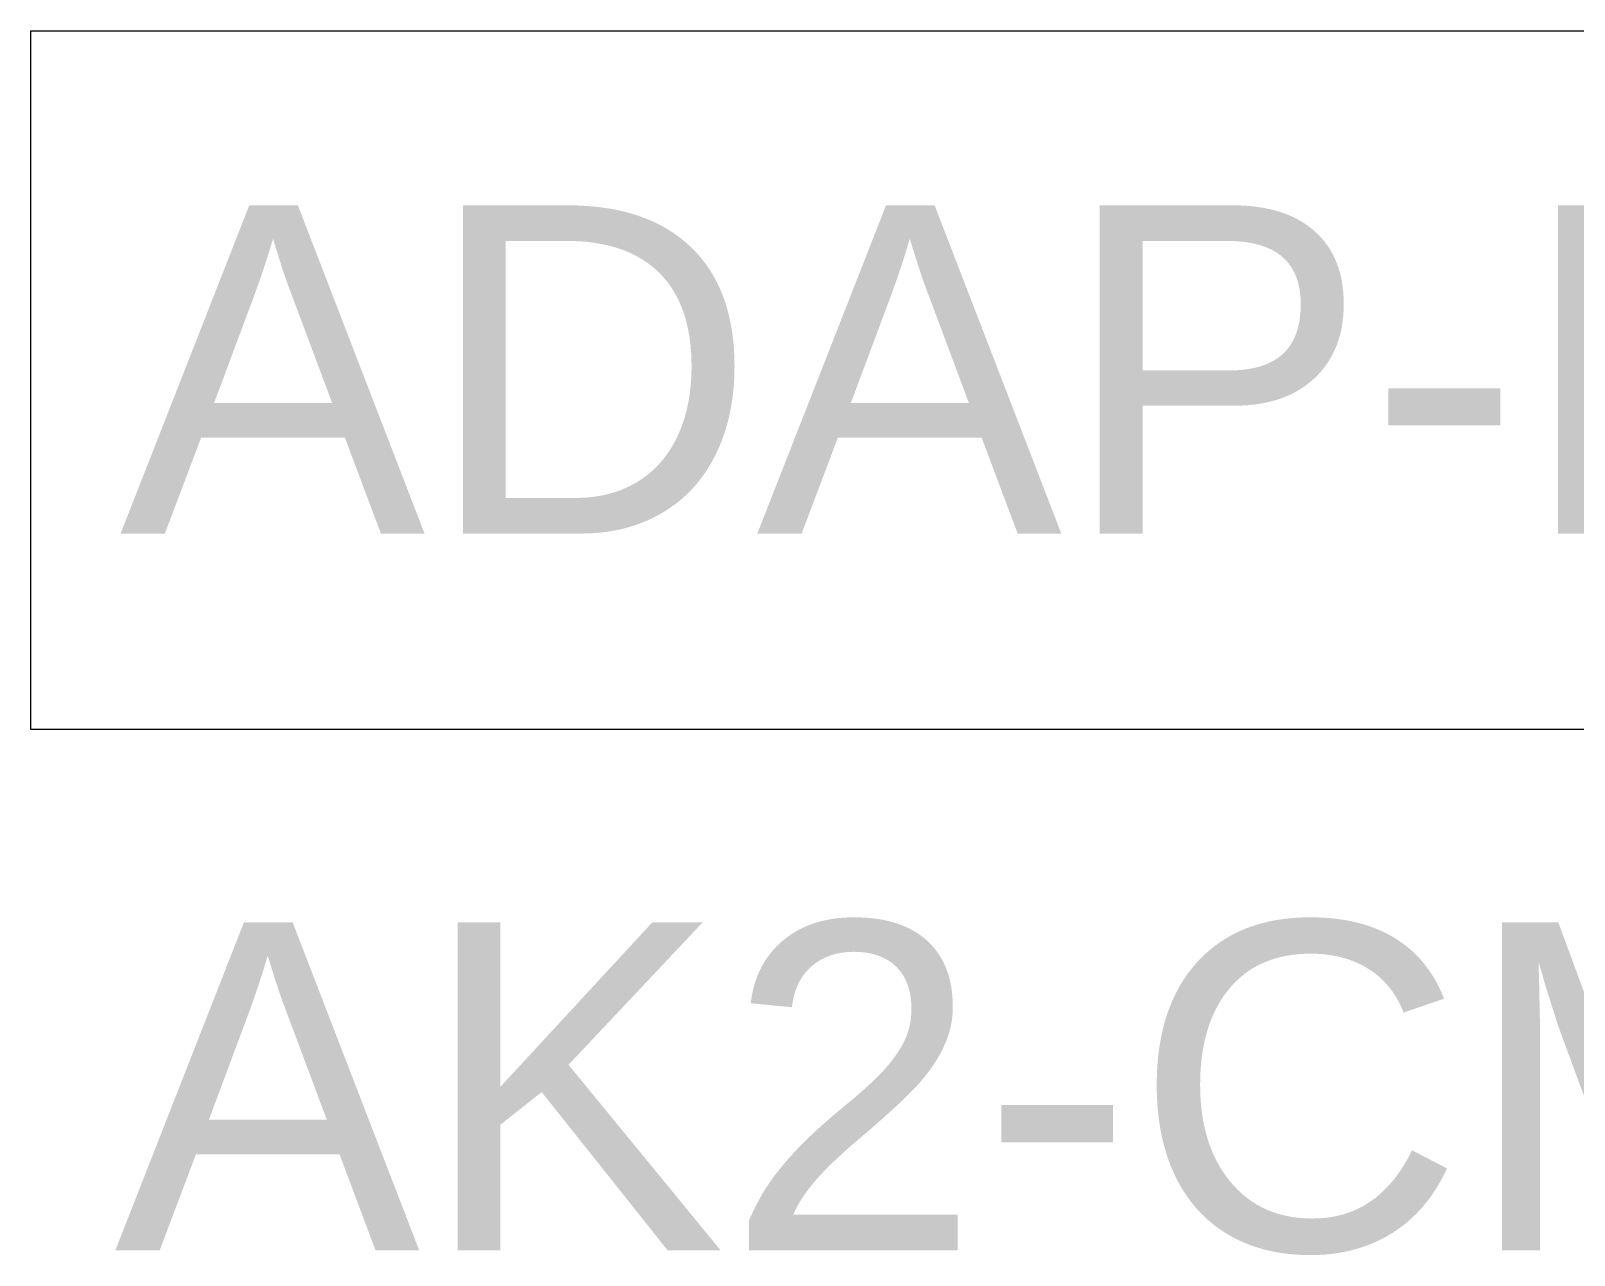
# Model space of a CAD drawing. Header units: inches. Extents: x 75782 to 87231, y -34126 to -18655.
# Drawn here: x 78453.52 to 78468.41, y -19678.37 to -19666.57 of the extents above; entities that cross this region are included whole.
import ezdxf

# ---------------------------------------------------------------- set-up
doc = ezdxf.new("R2010")
doc.units = ezdxf.units.IN
doc.header["$MEASUREMENT"] = 0
doc.layers.add('COMPONENTES', color=251, linetype='Continuous', lineweight=18)
doc.styles.add('ARIAL', font='arial.ttf')

# ---------------------------------------------------------------- blocks, each defined once
blk = doc.blocks.new('AK2-CM')
at = {"linetype": 'Continuous'}
blk.add_lwpolyline([(32123.215, 22461.271), (32182.76, 22461.271), (32182.76, 22447.794), (32123.215, 22447.794)], close=True, dxfattribs=at)
blk.add_lwpolyline([(32123.215, 22461.271), (32182.76, 22461.271), (32182.76, 22447.794), (32123.215, 22447.794)], close=True, dxfattribs=at)
at = {"linetype": 'Continuous', "width": 292.13059, "attachment_point": 1, "style": 'ARIAL'}
for s, insert, char_height in [('ADAP-KOOL', (32124.93, 22457.907), 6.3306), ('ADAP-KOOL', (32124.93, 22457.907), 6.3306), ('AK2-CM 101A', (32124.828, 22444.08), 6.33063), ('AK2-CM 101A', (32124.828, 22444.08), 6.33063)]:
    blk.add_mtext(s, dxfattribs=dict(at, insert=insert, char_height=char_height))

msp = doc.modelspace()

# ---------------------------------------------------------------- block references
at = {"layer": 'COMPONENTES', "xscale": 0.5, "yscale": 0.5, "zscale": 0.5}
msp.add_blockref('AK2-CM', (62391.914, -30897.201), dxfattribs=at)

doc.saveas('drawing.dxf')
